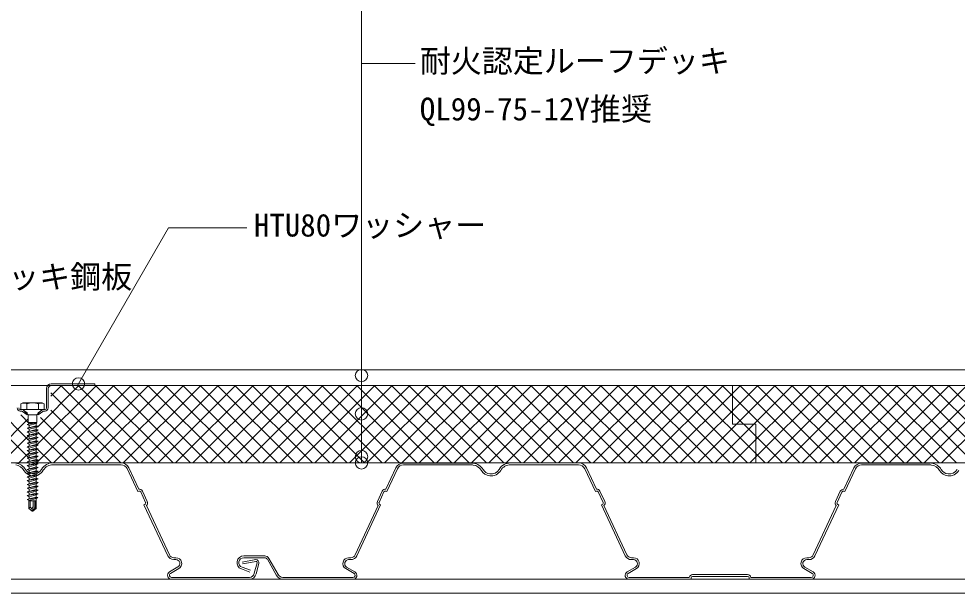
# Model space of a CAD drawing. Units: millimetres, scale not verified. Extents: x -1381 to 1379, y -955 to 955.
# Drawn here: x 9 to 614, y -219 to 151 of the extents above; entities that cross this region are included whole.
import ezdxf
from ezdxf.enums import TextEntityAlignment as Align

# ---------------------------------------------------------------- set-up
doc = ezdxf.new("R2010")
doc.units = ezdxf.units.MM
doc.header["$LTSCALE"] = 3
doc.linetypes.add('USER3', pattern=[9.525, 6.35, -3.175])
for name, color, linetype, lineweight in [('0-1_BOUSUI', 1, 'Continuous', 18), ('0-2_MOJI', 7, 'Continuous', 18), ('0-3_HATCH', 9, 'Continuous', 18), ('0-4_KANAMONO', 5, 'Continuous', 18), ('0-5_KANAMONO_SCREW', 4, 'Continuous', 18), ('0-6_TEKKOTU', 7, 'Continuous', 18), ('0-7_dekki', 3, 'Continuous', 18), ('0-8_dannnetu', 6, 'Continuous', 18)]:
    doc.layers.add(name, color=color, linetype=linetype, lineweight=lineweight)
doc.styles.add('ＭＳ ゴシック', font='')
doc.styles.get('ＭＳ ゴシック').set_extended_font_data('MS Gothic')

msp = doc.modelspace()

# ---------------------------------------------------------------- linework, layer by layer
at = {"layer": '0-1_BOUSUI'}
msp.add_lwpolyline([(-490.624, 150.928), (-420.624, 150.928), (-420.624, 94.07), (-395.624, 69.07), (-395.624, -30.93), (-351.482, -75.072), (899.38, -75.072)], dxfattribs=at)
at = {"layer": '0-2_MOJI'}
for p, q in [((230.165, -135.027), (230.165, 302.456)), ((230.165, 122.456), (264.741, 122.456))]:
    msp.add_line(p, q, dxfattribs=at)
msp.add_lwpolyline([(47.054, -85.072), (105.723, 16.546), (156.161, 16.546)], dxfattribs=at)
for centre in [(230.165, -78.712), (47.631, -84.072), (230.165, -103.381), (230.165, -131.027), (230.165, -135.027)]:
    msp.add_circle(centre, 4, dxfattribs=at)
at = {"layer": '0-3_HATCH'}
for p, q in [((15.404, -131.572), (-31.096, -85.072)), ((15.127, -120.07), (-19.871, -85.072)), ((20.539, -134.935), (70.402, -85.072)), ((20.824, -123.425), (59.177, -85.072)), ((21.108, -111.915), (47.951, -85.072)), ((29.715, -92.083), (36.726, -85.072)), ((75.03, -135.072), (29.715, -89.756)), ((31.628, -135.072), (81.627, -85.072)), ((86.256, -135.072), (36.256, -85.072)), ((42.853, -135.072), (92.853, -85.072)), ((97.481, -135.072), (47.481, -85.072)), ((54.078, -135.072), (104.078, -85.072)), ((108.706, -135.072), (58.706, -85.072)), ((65.304, -135.072), (115.303, -85.072)), ((119.932, -135.072), (69.932, -85.072)), ((76.529, -135.072), (126.529, -85.072)), ((131.157, -135.072), (81.157, -85.072)), ((87.754, -135.072), (137.754, -85.072)), ((142.382, -135.072), (92.382, -85.072)), ((98.979, -135.072), (148.979, -85.072)), ((153.608, -135.072), (103.608, -85.072)), ((110.205, -135.072), (160.205, -85.072)), ((164.833, -135.072), (114.833, -85.072)), ((121.43, -135.072), (171.43, -85.072)), ((176.058, -135.072), (126.058, -85.072)), ((132.655, -135.072), (182.655, -85.072)), ((187.283, -135.072), (137.284, -85.072)), ((143.881, -135.072), (193.881, -85.072)), ((198.509, -135.072), (148.509, -85.072)), ((155.106, -135.072), (205.106, -85.072)), ((209.734, -135.072), (159.734, -85.072)), ((166.332, -135.072), (216.331, -85.072)), ((220.959, -135.072), (170.96, -85.072)), ((177.557, -135.072), (227.557, -85.072)), ((232.185, -135.072), (182.185, -85.072)), ((188.782, -135.072), (238.782, -85.072)), ((243.41, -135.072), (193.41, -85.072)), ((200.008, -135.072), (250.007, -85.072)), ((254.635, -135.072), (204.636, -85.072)), ((211.233, -135.072), (261.232, -85.072)), ((265.861, -135.072), (215.861, -85.072)), ((222.458, -135.072), (272.458, -85.072)), ((277.086, -135.072), (227.086, -85.072)), ((233.684, -135.072), (283.683, -85.072)), ((288.312, -135.072), (238.312, -85.072)), ((244.909, -135.072), (294.908, -85.072)), ((299.537, -135.072), (249.537, -85.072)), ((256.134, -135.072), (306.134, -85.072)), ((310.762, -135.072), (260.762, -85.072)), ((267.359, -135.072), (317.359, -85.072)), ((321.988, -135.072), (271.988, -85.072)), ((278.584, -135.072), (328.584, -85.072)), ((333.213, -135.072), (283.213, -85.072)), ((289.81, -135.072), (339.81, -85.072)), ((344.438, -135.072), (294.438, -85.072)), ((301.035, -135.072), (351.035, -85.072)), ((355.663, -135.072), (305.663, -85.072)), ((312.26, -135.072), (362.26, -85.072)), ((366.889, -135.072), (316.889, -85.072)), ((323.486, -135.072), (373.486, -85.072)), ((378.114, -135.072), (328.114, -85.072)), ((334.711, -135.072), (384.711, -85.072)), ((389.339, -135.072), (339.339, -85.072)), ((345.936, -135.072), (395.936, -85.072)), ((400.565, -135.072), (350.565, -85.072)), ((357.162, -135.072), (407.162, -85.072)), ((411.79, -135.072), (361.79, -85.072)), ((368.387, -135.072), (418.387, -85.072)), ((423.015, -135.072), (373.015, -85.072)), ((379.612, -135.072), (429.612, -85.072)), ((434.241, -135.072), (384.241, -85.072)), ((390.838, -135.072), (440.838, -85.072)), ((445.466, -135.072), (395.466, -85.072)), ((402.063, -135.072), (452.063, -85.072)), ((456.691, -135.072), (406.691, -85.072)), ((413.288, -135.072), (463.288, -85.072)), ((467.917, -135.072), (417.917, -85.072)), ((424.514, -135.072), (474.514, -85.072)), ((479.142, -135.072), (429.142, -85.072)), ((435.739, -135.072), (485.739, -85.072)), ((490.367, -135.072), (440.367, -85.072)), ((446.964, -135.072), (496.964, -85.072)), ((501.593, -135.072), (451.593, -85.072)), ((458.19, -135.072), (508.19, -85.072)), ((512.818, -135.072), (462.818, -85.072)), ((469.415, -135.072), (519.415, -85.072)), ((524.043, -135.072), (474.043, -85.072)), ((480.64, -135.072), (530.64, -85.072)), ((535.269, -135.072), (485.269, -85.072)), ((491.865, -135.072), (541.865, -85.072)), ((546.494, -135.072), (496.494, -85.072)), ((503.091, -135.072), (553.091, -85.072)), ((557.719, -135.072), (507.719, -85.072)), ((514.316, -135.072), (564.316, -85.072)), ((568.945, -135.072), (518.945, -85.072)), ((525.541, -135.072), (575.541, -85.072)), ((580.17, -135.072), (530.17, -85.072)), ((536.767, -135.072), (586.767, -85.072)), ((591.395, -135.072), (541.395, -85.072)), ((547.992, -135.072), (597.992, -85.072)), ((602.621, -135.072), (552.621, -85.072)), ((559.217, -135.072), (609.217, -85.072)), ((613.846, -135.072), (563.846, -85.072)), ((570.443, -135.072), (620.443, -85.072)), ((625.071, -135.072), (575.071, -85.072)), ((581.668, -135.072), (631.668, -85.072)), ((636.296, -135.072), (586.296, -85.072)), ((592.893, -135.072), (642.893, -85.072)), ((647.522, -135.072), (597.522, -85.072)), ((604.119, -135.072), (654.119, -85.072)), ((658.747, -135.072), (608.747, -85.072)), ((63.805, -135.072), (29.715, -100.982)), ((-13.274, -135.072), (15.087, -106.711)), ((16.082, -109.8), (10.355, -104.072)), ((52.579, -135.072), (23.199, -105.691)), ((-2.048, -135.072), (14.972, -118.052)), ((15.288, -117.736), (16.372, -116.652)), ((41.354, -135.072), (21.299, -115.016)), ((16.465, -121.408), (16.244, -121.187)), ((20.787, -125.73), (20.465, -125.408)), ((30.129, -135.072), (21.493, -126.435)), ((9.177, -135.072), (14.778, -129.471)), ((14.909, -129.34), (16.178, -128.071))]:
    msp.add_line(p, q, dxfattribs=at)
at = {"layer": '0-3_HATCH', "color": 1}
for p, q in [((531.836, -135.072), (531.836, -135.072)), ((533.334, -135.072), (533.335, -135.072)), ((543.062, -135.072), (543.061, -135.072)), ((544.56, -135.072), (544.56, -135.072)), ((554.287, -135.072), (554.287, -135.072)), ((555.785, -135.072), (555.785, -135.072)), ((565.512, -135.072), (565.512, -135.072)), ((567.01, -135.072), (567.011, -135.072)), ((576.738, -135.072), (576.737, -135.072)), ((578.236, -135.072), (578.236, -135.072)), ((587.963, -135.072), (587.963, -135.072)), ((589.461, -135.072), (589.461, -135.072)), ((599.188, -135.072), (599.188, -135.072)), ((600.686, -135.072), (600.686, -135.072)), ((610.413, -135.072), (610.413, -135.072)), ((611.912, -135.072), (611.912, -135.072))]:
    msp.add_line(p, q, dxfattribs=at)
at = {"layer": '0-4_KANAMONO'}
for p, q in [((58.071, -84.072), (30.071, -84.072)), ((58.071, -84.072), (58.071, -85.072)), ((27.071, -87.072), (27.071, -99.572)), ((28.071, -99.572), (28.071, -87.072)), ((30.071, -85.072), (58.071, -85.072)), ((10.071, -100.572), (10.878, -100.572)), ((10.878, -101.572), (10.071, -101.572)), ((26.071, -100.572), (25.264, -100.572)), ((25.264, -101.572), (26.071, -101.572))]:
    msp.add_line(p, q, dxfattribs=at)
at = {"layer": '0-4_KANAMONO', "linetype": 'USER3'}
msp.add_line((11.264, -100.572), (24.723, -100.572), dxfattribs=at)
at = {"layer": '0-4_KANAMONO'}
for points in [[(12.072, -100.967), (14.571, -102.826), (14.571, -104.072), (11.475, -101.77)], [(24.071, -100.967), (21.571, -102.826), (21.571, -104.072), (24.668, -101.77)]]:
    msp.add_lwpolyline(points, dxfattribs=at)
for centre, radius, start, end in [((30.071, -87.072), 3, 90, 180), ((30.071, -87.072), 2, 90, 180), ((10.071, -99.572), 2, 180, 270), ((10.071, -99.572), 1, 180, 270), ((10.878, -102.572), 2, 53.36573, 90), ((10.878, -102.572), 1, 53.36573, 90), ((25.264, -102.572), 2, 90, 126.63427), ((25.264, -102.572), 1, 90, 126.63427), ((26.071, -99.572), 1, 270, 0), ((26.071, -99.572), 2, 270, 0)]:
    msp.add_arc(centre, radius, start, end, dxfattribs=at)
at = {"layer": '0-5_KANAMONO_SCREW'}
for p, q in [((14.241, -96.947), (14.241, -100.572)), ((21.746, -96.947), (21.746, -100.572)), ((20.743, -104.072), (15.243, -104.072)), ((20.743, -109.072), (15.243, -109.072)), ((15.243, -109.072), (15.743, -109.813)), ((20.243, -109.702), (15.743, -110.912)), ((15.743, -110.912), (15.743, -112.233)), ((20.243, -112.122), (15.743, -113.332)), ((15.743, -113.332), (15.743, -114.653)), ((20.243, -114.542), (15.743, -115.752)), ((20.243, -109.702), (20.743, -109.088)), ((20.243, -109.702), (20.243, -111.023)), ((20.243, -112.122), (20.243, -113.443)), ((20.243, -114.542), (20.243, -115.863)), ((15.743, -115.752), (15.743, -117.073)), ((20.243, -116.962), (15.743, -118.172)), ((15.743, -118.172), (15.743, -119.493)), ((20.243, -119.382), (15.743, -120.592)), ((15.743, -120.592), (15.743, -121.913)), ((20.243, -116.962), (20.243, -118.283)), ((20.243, -119.382), (20.243, -120.703)), ((20.243, -121.802), (15.743, -123.012)), ((15.743, -123.012), (15.743, -124.333)), ((20.243, -124.222), (15.743, -125.432)), ((15.743, -125.432), (15.743, -126.753)), ((20.243, -126.642), (15.743, -127.852)), ((20.243, -121.802), (20.243, -123.123)), ((20.243, -124.222), (20.243, -125.543)), ((20.243, -126.642), (20.243, -127.963)), ((15.743, -127.852), (15.743, -129.173)), ((20.243, -129.062), (15.743, -130.272)), ((15.743, -130.272), (15.743, -131.593)), ((20.243, -131.482), (15.743, -132.692)), ((15.743, -132.692), (15.743, -134.013)), ((20.243, -129.062), (20.243, -130.383)), ((20.243, -131.482), (20.243, -132.803)), ((20.243, -133.902), (15.743, -135.112)), ((15.743, -135.112), (15.743, -136.433)), ((20.243, -136.322), (15.743, -137.532)), ((15.743, -137.532), (15.743, -138.853)), ((20.243, -138.742), (15.743, -139.952)), ((20.243, -133.902), (20.243, -135.223)), ((20.243, -136.322), (20.243, -137.643)), ((20.243, -138.742), (20.243, -140.063)), ((15.743, -139.952), (15.743, -141.273)), ((20.243, -141.162), (15.743, -142.372)), ((15.743, -142.372), (15.743, -143.693)), ((20.243, -143.582), (15.743, -144.792)), ((15.743, -144.792), (15.743, -146.113)), ((20.243, -141.162), (20.243, -142.483)), ((20.243, -143.582), (20.243, -144.903)), ((20.243, -146.002), (15.743, -147.212)), ((15.743, -147.212), (15.743, -148.533)), ((20.243, -148.422), (15.743, -149.632)), ((15.743, -149.632), (15.743, -150.953)), ((20.243, -150.842), (15.743, -152.052)), ((20.243, -146.002), (20.243, -147.323)), ((20.243, -148.422), (20.243, -149.743)), ((20.243, -150.842), (20.243, -152.163)), ((15.743, -152.052), (15.743, -153.373)), ((20.243, -153.262), (15.743, -154.472)), ((15.743, -154.472), (15.743, -155.793)), ((20.243, -155.682), (15.743, -156.892)), ((15.743, -156.892), (15.743, -158.247)), ((20.243, -153.262), (20.243, -154.583)), ((20.243, -155.682), (20.243, -157.037)), ((21.418, -157.352), (14.568, -158.562)), ((15.693, -164.406), (15.693, -159.522)), ((15.693, -159.522), (20.293, -159.522)), ((20.243, -158.03), (15.743, -159.24)), ((15.743, -159.24), (15.743, -159.522)), ((16.429, -163.074), (16.429, -159.522)), ((17.984, -163.981), (18.361, -163.328)), ((19.511, -163.234), (18.136, -165.616)), ((18.361, -163.328), (18.361, -159.522)), ((19.511, -163.234), (19.511, -159.522)), ((19.833, -164.191), (19.833, -159.522)), ((20.243, -158.03), (20.243, -159.522)), ((20.293, -159.522), (20.293, -164.406)), ((16.09, -163.962), (15.693, -164.406)), ((15.693, -164.406), (17.809, -166.182)), ((16.819, -163.909), (17.092, -164.139)), ((17.784, -165.279), (17.993, -166.222)), ((18.136, -165.616), (17.993, -166.222)), ((19.833, -164.191), (18.136, -165.616)), ((18.136, -165.616), (18.177, -166.182))]:
    msp.add_line(p, q, dxfattribs=at)
msp.add_lwpolyline([(11.743, -96.222), (10.488, -96.947), (10.488, -100.572), (25.499, -100.572), (25.499, -96.947), (24.243, -96.222)], close=True, dxfattribs=at)
for points in [[(11.743, -100.572), (15.243, -104.072), (15.243, -109.072)], [(24.243, -100.572), (20.743, -104.072), (20.743, -109.072)], [(20.743, -109.088), (14.443, -110.162), (18.498, -109.072)], [(15.743, -110.912), (14.443, -110.162), (15.743, -109.813)], [(21.543, -111.372), (14.443, -112.582), (20.243, -111.023)], [(15.743, -113.332), (14.443, -112.582), (15.743, -112.233)], [(21.543, -113.792), (14.443, -115.002), (20.243, -113.443)], [(15.743, -115.752), (14.443, -115.002), (15.743, -114.653)], [(20.243, -112.122), (21.543, -111.372), (20.243, -111.023)], [(20.243, -114.542), (21.543, -113.792), (20.243, -113.443)], [(21.543, -116.212), (14.443, -117.422), (20.243, -115.863)], [(15.743, -118.172), (14.443, -117.422), (15.743, -117.073)], [(21.543, -118.632), (14.443, -119.842), (20.243, -118.283)], [(15.743, -120.592), (14.443, -119.842), (15.743, -119.493)], [(21.543, -121.052), (14.443, -122.262), (20.243, -120.703)], [(20.243, -116.962), (21.543, -116.212), (20.243, -115.863)], [(20.243, -119.382), (21.543, -118.632), (20.243, -118.283)], [(20.243, -121.802), (21.543, -121.052), (20.243, -120.703)], [(15.743, -123.012), (14.443, -122.262), (15.743, -121.913)], [(21.543, -123.472), (14.443, -124.682), (20.243, -123.123)], [(15.743, -125.432), (14.443, -124.682), (15.743, -124.333)], [(21.543, -125.892), (14.443, -127.102), (20.243, -125.543)], [(15.743, -127.852), (14.443, -127.102), (15.743, -126.753)], [(20.243, -124.222), (21.543, -123.472), (20.243, -123.123)], [(20.243, -126.642), (21.543, -125.892), (20.243, -125.543)], [(21.543, -128.312), (14.443, -129.522), (20.243, -127.963)], [(15.743, -130.272), (14.443, -129.522), (15.743, -129.173)], [(21.543, -130.732), (14.443, -131.942), (20.243, -130.383)], [(15.743, -132.692), (14.443, -131.942), (15.743, -131.593)], [(21.543, -133.152), (14.443, -134.362), (20.243, -132.803)], [(20.243, -129.062), (21.543, -128.312), (20.243, -127.963)], [(20.243, -131.482), (21.543, -130.732), (20.243, -130.383)], [(20.243, -133.902), (21.543, -133.152), (20.243, -132.803)], [(15.743, -135.112), (14.443, -134.362), (15.743, -134.013)], [(21.543, -135.572), (14.443, -136.782), (20.243, -135.223)], [(15.743, -137.532), (14.443, -136.782), (15.743, -136.433)], [(21.543, -137.992), (14.443, -139.202), (20.243, -137.643)], [(15.743, -139.952), (14.443, -139.202), (15.743, -138.853)], [(20.243, -136.322), (21.543, -135.572), (20.243, -135.223)], [(20.243, -138.742), (21.543, -137.992), (20.243, -137.643)], [(21.543, -140.412), (14.443, -141.622), (20.243, -140.063)], [(15.743, -142.372), (14.443, -141.622), (15.743, -141.273)], [(21.543, -142.832), (14.443, -144.042), (20.243, -142.483)], [(15.743, -144.792), (14.443, -144.042), (15.743, -143.693)], [(21.543, -145.252), (14.443, -146.462), (20.243, -144.903)], [(20.243, -141.162), (21.543, -140.412), (20.243, -140.063)], [(20.243, -143.582), (21.543, -142.832), (20.243, -142.483)], [(20.243, -146.002), (21.543, -145.252), (20.243, -144.903)], [(15.743, -147.212), (14.443, -146.462), (15.743, -146.113)], [(21.543, -147.672), (14.443, -148.882), (20.243, -147.323)], [(15.743, -149.632), (14.443, -148.882), (15.743, -148.533)], [(21.543, -150.092), (14.443, -151.302), (20.243, -149.743)], [(15.743, -152.052), (14.443, -151.302), (15.743, -150.953)], [(20.243, -148.422), (21.543, -147.672), (20.243, -147.323)], [(20.243, -150.842), (21.543, -150.092), (20.243, -149.743)], [(21.543, -152.512), (14.443, -153.722), (20.243, -152.163)], [(15.743, -154.472), (14.443, -153.722), (15.743, -153.373)], [(21.543, -154.932), (14.443, -156.142), (20.243, -154.583)], [(15.743, -156.892), (14.443, -156.142), (15.743, -155.793)], [(15.743, -159.24), (14.568, -158.562), (15.743, -158.247), (20.243, -157.037)], [(20.243, -153.262), (21.543, -152.512), (20.243, -152.163)], [(20.243, -155.682), (21.543, -154.932), (20.243, -154.583)], [(20.243, -158.03), (21.418, -157.352), (20.243, -157.037)], [(17.809, -166.182), (17.993, -166.222), (18.177, -166.182)], [(19.833, -164.191), (20.293, -164.406), (18.177, -166.182)]]:
    msp.add_lwpolyline(points, dxfattribs=at)
for centre, radius, start, end in [((12.364, -100.417), 3.944, 61.59455, 118.40545), ((17.993, -106.299), 10.076, 68.13455, 111.86545), ((23.623, -100.417), 3.944, 61.59455, 118.40545), ((15.097, -163.074), 1.333, 318.21456, 0), ((17.52, -163.074), 1.091, 180, 230), ((16.482, -164.311), 0.525, 50, 138.21456), ((17.472, -163.686), 0.591, 230, 330), ((15.759, -165.728), 2.075, 12.5, 50), ((19.552, -164.887), 1.811, 150, 192.5)]:
    msp.add_arc(centre, radius, start, end, dxfattribs=at)
at = {"layer": '0-6_TEKKOTU'}
for p, q in [((-400.624, -210.072), (899.38, -210.072)), ((-400.624, -219.072), (899.38, -219.072))]:
    msp.add_line(p, q, dxfattribs=at)
at = {"layer": '0-7_dekki'}
for p, q in [((31.254, -135.036), (75.08, -135.036)), ((31.254, -136.236), (75.08, -136.236)), ((79.006, -138.737), (85.88, -153.477)), ((80.094, -138.23), (86.52, -152.011)), ((245.822, -151.995), (252.22, -138.284)), ((246.462, -153.461), (253.307, -138.792)), ((257.233, -135.092), (301.463, -135.092)), ((257.233, -136.292), (301.463, -136.292)), ((326.327, -135.054), (370.152, -135.054)), ((326.327, -136.254), (370.152, -136.254)), ((374.079, -138.755), (380.952, -153.496)), ((375.166, -138.248), (381.593, -152.03)), ((541.221, -152.067), (547.653, -138.284)), ((541.862, -153.533), (548.74, -138.792)), ((552.665, -135.092), (596.895, -135.092)), ((552.665, -136.292), (596.895, -136.292)), ((85.88, -153.477), (86.519, -153.245)), ((87.748, -153.754), (90.88, -160.471)), ((88.835, -153.247), (91.968, -159.964)), ((243.509, -153.23), (240.373, -159.947)), ((244.596, -153.738), (241.461, -160.455)), ((246.463, -153.462), (245.824, -153.228)), ((381.591, -153.263), (380.953, -153.496)), ((385.951, -160.49), (382.818, -153.772)), ((387.039, -159.983), (383.906, -153.265)), ((535.774, -160.019), (538.907, -153.302)), ((536.861, -160.526), (539.995, -153.809)), ((541.223, -153.3), (541.862, -153.533)), ((90.324, -161.813), (89.848, -161.986)), ((89.848, -161.986), (105.183, -194.873)), ((91.426, -162.532), (106.27, -194.366)), ((226.044, -194.384), (240.914, -162.513)), ((227.131, -194.891), (242.492, -161.969)), ((242.016, -161.796), (242.493, -161.969)), ((385.396, -161.831), (384.92, -162.004)), ((384.92, -162.004), (400.255, -194.891)), ((386.498, -162.55), (401.342, -194.384)), ((521.475, -194.384), (536.313, -162.585)), ((522.563, -194.891), (537.892, -162.041)), ((537.416, -161.868), (537.892, -162.041)), ((109.109, -196.174), (110.455, -196.174)), ((109.109, -197.374), (110.455, -197.374)), ((153.187, -198.948), (162.108, -197.375)), ((153.396, -200.13), (162.316, -198.557)), ((154.23, -195.011), (167.721, -195.011)), ((154.23, -196.211), (167.721, -196.211)), ((162.771, -199.542), (160.98, -206.223)), ((169.427, -197.195), (175.396, -207.534)), ((170.467, -196.595), (176.435, -206.934)), ((221.858, -196.193), (223.205, -196.193)), ((221.858, -197.393), (223.205, -197.393)), ((404.181, -196.193), (405.527, -196.193)), ((404.181, -197.393), (405.527, -197.393)), ((517.291, -196.193), (518.638, -196.193)), ((517.291, -197.393), (518.638, -197.393)), ((111.755, -202.14), (106.373, -205.309)), ((112.364, -203.174), (106.982, -206.343)), ((152.682, -203.427), (158.119, -205.39)), ((153.09, -202.298), (158.526, -204.262)), ((163.93, -199.853), (162.139, -206.534)), ((225.331, -206.361), (219.949, -203.192)), ((225.94, -205.327), (220.558, -202.158)), ((406.827, -202.158), (401.446, -205.327)), ((407.436, -203.192), (402.054, -206.361)), ((520.763, -206.361), (515.382, -203.192)), ((521.372, -205.327), (515.991, -202.158)), ((107.673, -208.874), (157.88, -208.874)), ((107.673, -210.074), (157.88, -210.074)), ((179.349, -208.892), (224.641, -208.892)), ((179.349, -210.092), (224.641, -210.092)), ((402.745, -208.892), (441.526, -208.892)), ((402.745, -210.092), (442.703, -210.092)), ((442.703, -209.206), (442.703, -210.092)), ((443.688, -207.021), (479.131, -207.021)), ((443.688, -208.221), (479.131, -208.221)), ((475.841, -210.092), (520.074, -210.092)), ((480.115, -209.206), (480.115, -210.092)), ((481.293, -208.892), (520.074, -208.892))]:
    msp.add_line(p, q, dxfattribs=at)
for centre, radius, start, end in [((6.241, -143.505), 7.187, 30.53595, 82.86697), ((6.241, -143.505), 8.387, 30.53595, 82.86697), ((31.086, -143.42), 8.387, 88.6459, 149.83797), ((31.086, -143.42), 7.187, 88.6459, 149.83797), ((75.08, -140.567), 5.532, 24.99945, 90), ((75.08, -140.567), 4.332, 24.99945, 90), ((257.233, -140.624), 5.532, 90, 154.98576), ((257.233, -140.624), 4.332, 90, 154.98576), ((301.312, -143.523), 7.187, 82.86687, 89.58527), ((301.312, -143.523), 8.387, 82.86687, 89.58527), ((301.312, -143.523), 7.187, 30.53595, 82.86697), ((301.312, -143.523), 8.387, 30.53595, 82.86697), ((326.158, -143.439), 8.387, 88.6459, 149.83797), ((326.158, -143.439), 7.187, 88.6459, 149.83797), ((370.152, -140.586), 5.532, 24.99945, 90), ((370.152, -140.586), 4.332, 24.99945, 90), ((552.665, -140.624), 5.532, 90, 154.98576), ((552.665, -140.624), 4.332, 90, 154.98576), ((596.745, -143.523), 7.187, 82.86687, 89.58527), ((596.745, -143.523), 7.187, 30.53595, 82.86697), ((596.745, -143.523), 8.387, 30.53595, 82.86697), ((18.621, -136.203), 7.187, 210.53595, 262.86697), ((18.621, -136.203), 5.987, 210.53595, 262.86697), ((18.621, -136.203), 7.187, 262.86687, 329.83797), ((18.621, -136.203), 5.987, 262.86687, 329.83797), ((313.693, -136.221), 7.187, 210.53595, 262.86697), ((313.693, -136.221), 5.987, 210.53595, 262.86697), ((313.693, -136.221), 7.187, 262.86687, 329.83797), ((313.693, -136.221), 5.987, 262.86687, 329.83797), ((609.125, -136.221), 7.187, 210.53595, 262.86697), ((609.125, -136.221), 5.987, 210.53595, 262.86697), ((609.125, -136.221), 7.187, 262.86687, 329.83797), ((609.125, -136.221), 5.987, 262.86687, 329.83797), ((86.855, -154.17), 0.985, 25.00584, 109.99873), ((86.855, -154.17), 2.184, 25.00584, 98.80468), ((245.486, -154.154), 2.184, 81.14786, 154.98886), ((245.486, -154.154), 0.985, 69.99548, 154.98886), ((381.927, -154.188), 0.985, 25.0069, 109.99638), ((381.927, -154.188), 2.184, 25.0069, 98.80468), ((540.886, -154.226), 2.184, 81.17688, 154.99098), ((540.886, -154.226), 0.985, 70.00018, 154.99098), ((89.987, -160.888), 0.985, 290.00217, 25.00584), ((89.987, -160.888), 2.184, 311.19604, 25.00584), ((242.354, -160.87), 2.184, 154.99098, 228.78021), ((242.354, -160.87), 0.985, 154.99098, 249.9989), ((385.059, -160.906), 0.985, 290.0011, 24.99782), ((385.059, -160.906), 2.184, 311.19604, 24.99782), ((537.753, -160.942), 2.184, 154.99098, 228.78594), ((537.754, -160.942), 0.986, 155.04404, 249.93234), ((109.109, -193.042), 4.332, 204.99945, 270), ((109.109, -193.042), 3.132, 204.99945, 270), ((110.455, -199.934), 3.76, 300.50069, 90), ((110.455, -199.934), 2.56, 300.50069, 90), ((154.23, -199.361), 4.351, 90, 248.78319), ((154.23, -199.361), 3.151, 90, 248.78319), ((162.028, -199.343), 1.969, 344.9969, 90), ((162.028, -199.343), 0.769, 344.9969, 90), ((167.721, -198.18), 3.169, 29.99918, 90), ((167.721, -198.18), 1.969, 29.99918, 90), ((221.858, -199.952), 3.76, 90, 239.49931), ((221.858, -199.952), 2.56, 90, 239.49931), ((223.205, -193.06), 3.132, 270, 335.00055), ((223.205, -193.06), 4.332, 270, 335.00055), ((404.181, -193.06), 4.332, 204.99945, 270), ((404.181, -193.06), 3.132, 204.99945, 270), ((405.527, -199.952), 3.76, 300.50069, 90), ((405.527, -199.952), 2.56, 300.50069, 90), ((517.291, -199.952), 3.76, 90, 239.49931), ((517.291, -199.952), 2.56, 90, 239.49931), ((518.638, -193.06), 3.132, 270, 335.00055), ((518.638, -193.06), 4.332, 270, 335.00055), ((107.673, -207.514), 2.56, 120.50069, 270), ((224.641, -207.532), 2.56, 270, 59.49931), ((402.745, -207.532), 2.56, 120.50069, 270), ((520.074, -207.532), 2.56, 270, 59.49931), ((107.673, -207.514), 1.36, 120.50069, 270), ((157.88, -205.742), 3.132, 270, 350.00136), ((157.88, -205.742), 4.332, 270, 350.00136), ((179.349, -205.76), 4.332, 203.67883, 270), ((179.349, -205.76), 3.132, 203.67883, 270), ((224.641, -207.532), 1.36, 270, 59.49931), ((402.745, -207.532), 1.36, 120.50069, 270), ((443.688, -209.206), 2.184, 90, 171.73136), ((443.688, -209.206), 0.985, 90, 180), ((479.131, -209.206), 2.184, 8.26864, 90), ((479.131, -209.206), 0.985, 0, 90), ((520.074, -207.532), 1.36, 270, 59.49931)]:
    msp.add_arc(centre, radius, start, end, dxfattribs=at)
at = {"layer": '0-8_dannnetu'}
for p, q in [((-430.624, -85.072), (899.38, -85.072)), ((-300.624, -135.072), (899.38, -135.072))]:
    msp.add_line(p, q, dxfattribs=at)
msp.add_lwpolyline([(484.376, -135.072), (484.376, -110.072), (469.376, -110.072), (469.376, -85.072)], dxfattribs=at)

# ---------------------------------------------------------------- texts
at = {"layer": '0-2_MOJI', "style": 'ＭＳ ゴシック'}
for s, p in [('耐火認定ルーフデッキ', (267.741, 112.456)), ('QL99-75-12Y推奨', (267.741, 81.468)), ('HTU80ワッシャー', (160.726, 6.546)), ('HTコーナー200 溶融亜鉛メッキ鋼板', (-237.5, -26.734))]:
    msp.add_text(s, height=14.66, dxfattribs=at).set_placement(p, align=Align.BOTTOM_LEFT)

doc.saveas('drawing.dxf')
